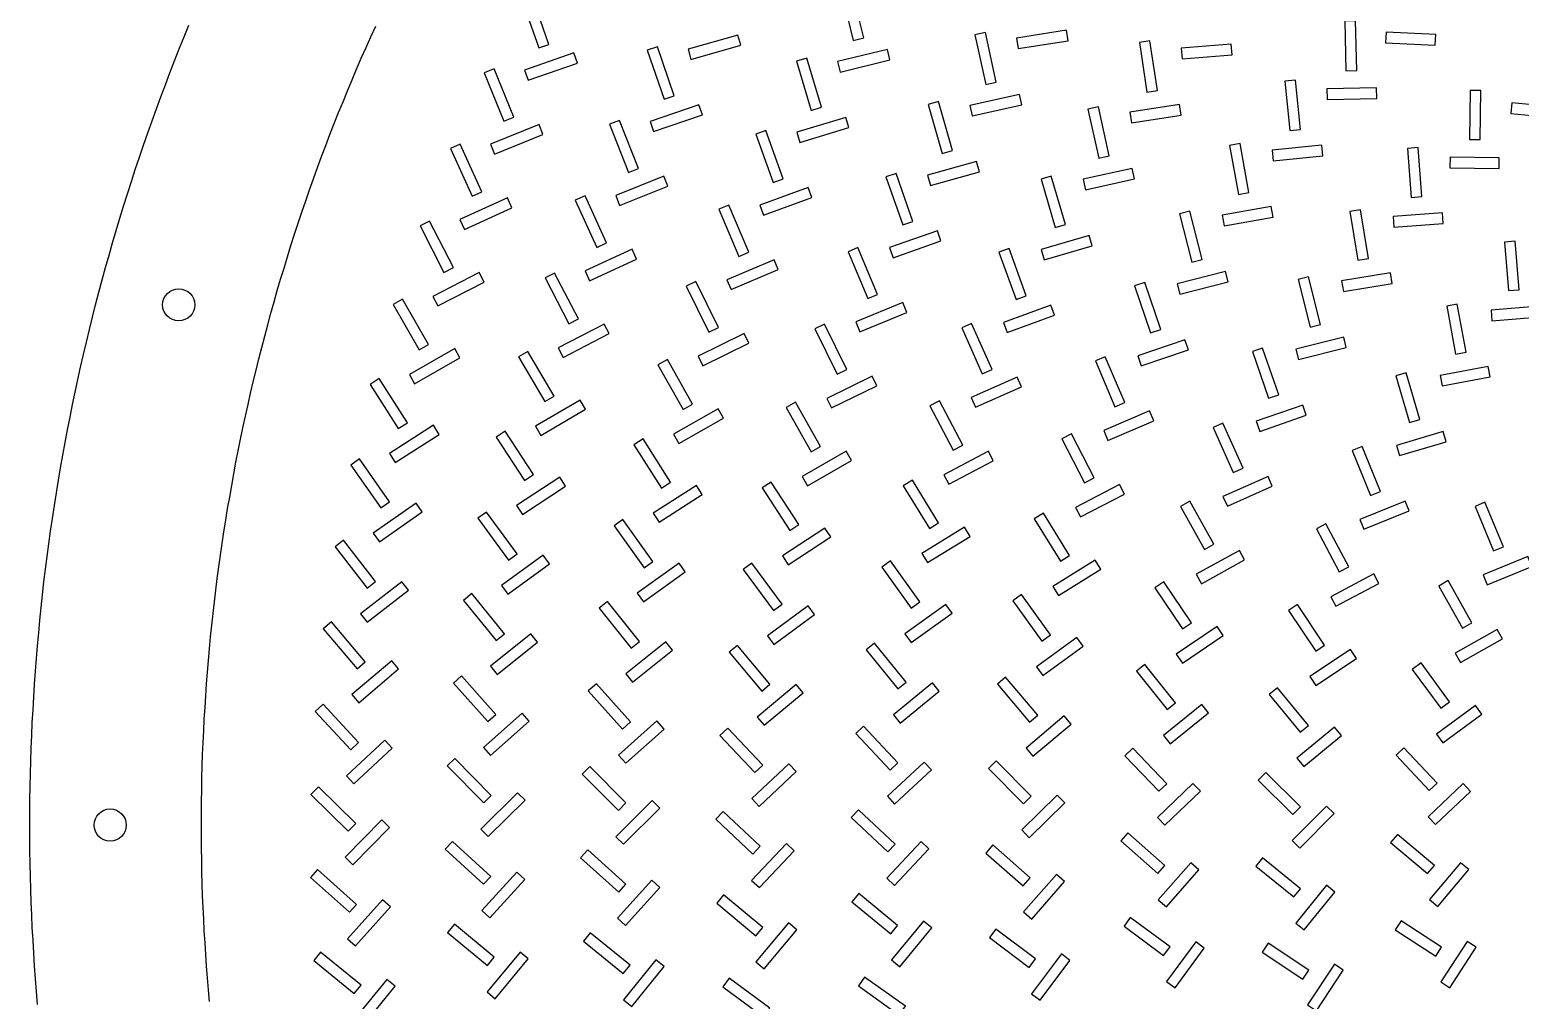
# Model space of a CAD drawing. Header units: millimetres. Extents: x -195 to 195, y -219 to 195.
# Drawn here: x -195 to -56, y -16.3 to 74.2 of the extents above; entities that cross this region are included whole.
import ezdxf

# ---------------------------------------------------------------- set-up
doc = ezdxf.new("R2010")
doc.units = ezdxf.units.MM
for name, color, linetype in [('NPTH', 9, 'Continuous'), ('OUTLINE', 7, 'Continuous'), ('TOP_CU', 1, 'Continuous'), ('TOP_SLOT', 3, 'Continuous')]:
    doc.layers.add(name, color=color, linetype=linetype)

msp = doc.modelspace()

# ---------------------------------------------------------------- linework, layer by layer
at = {"layer": 'NPTH'}
for centre in [(-181.11, 48.53), (-187.5, 0)]:
    msp.add_circle(centre, 1.5, dxfattribs=at)
at = {"layer": 'OUTLINE'}
msp.add_lwpolyline([(-194.28, -16.73), (-194.38, -15.54), (-194.47, -14.35), (-194.56, -13.15), (-194.63, -11.96), (-194.7, -10.76), (-194.77, -9.57), (-194.82, -8.37), (-194.87, -7.18), (-194.91, -5.98), (-194.94, -4.79), (-194.97, -3.59), (-194.99, -2.39), (-195, -1.2), (-195, 0), (-195, 1.2), (-194.99, 2.39), (-194.97, 3.59), (-194.94, 4.79), (-194.91, 5.98), (-194.87, 7.18), (-194.82, 8.37), (-194.77, 9.57), (-194.7, 10.76), (-194.63, 11.96), (-194.56, 13.15), (-194.47, 14.35), (-194.38, 15.54), (-194.28, 16.73), (-194.17, 17.92), (-194.06, 19.11), (-193.94, 20.3), (-193.81, 21.49), (-193.68, 22.68), (-193.53, 23.87), (-193.38, 25.06), (-193.23, 26.24), (-193.06, 27.43), (-192.89, 28.61), (-192.71, 29.8), (-192.52, 30.98), (-192.33, 32.16), (-192.13, 33.34), (-191.92, 34.52), (-191.71, 35.69), (-191.48, 36.87), (-191.25, 38.04), (-191.02, 39.22), (-190.77, 40.39), (-190.52, 41.56), (-190.26, 42.72), (-190, 43.89), (-189.72, 45.06), (-189.44, 46.22), (-189.16, 47.38), (-188.86, 48.54), (-188.56, 49.7), (-188.25, 50.85), (-187.94, 52.01), (-187.61, 53.16), (-187.28, 54.31), (-186.95, 55.46), (-186.6, 56.61), (-186.25, 57.75), (-185.89, 58.89), (-185.53, 60.03), (-185.16, 61.17), (-184.78, 62.3), (-184.39, 63.44), (-184, 64.57), (-183.6, 65.69), (-183.19, 66.82), (-182.78, 67.94), (-182.36, 69.06), (-181.93, 70.18), (-181.5, 71.29), (-181.06, 72.41), (-180.61, 73.52), (-180.16, 74.62)], dxfattribs=at)
at = {"layer": 'TOP_CU'}
for points in [[(-118.2, 73.19), (-117.23, 73.43), (-118.36, 78.07), (-119.33, 77.83)], [(-147.53, 72.5), (-146.59, 72.83), (-148.19, 77.43), (-149.13, 77.1)], [(-128.7, 72.74), (-128.97, 73.7), (-133.61, 72.37), (-133.34, 71.41)], [(-105.84, 69.09), (-104.86, 69.31), (-105.87, 73.93), (-106.85, 73.72)], [(-98.15, 73.16), (-98.31, 74.15), (-102.98, 73.41), (-102.83, 72.43)], [(-72.25, 70.35), (-71.25, 70.38), (-71.36, 75.02), (-72.36, 74.99)], [(-63.92, 72.74), (-63.87, 73.74), (-68.5, 73.98), (-68.56, 72.98)], [(-135.84, 67.72), (-134.9, 68.04), (-136.46, 72.61), (-137.41, 72.28)], [(-114.78, 71.38), (-115.02, 72.35), (-119.66, 71.22), (-119.43, 70.25)], [(-90.82, 68.38), (-89.83, 68.53), (-90.53, 73.16), (-91.52, 73.01)], [(-82.87, 71.86), (-82.95, 72.86), (-87.62, 72.47), (-87.54, 71.47)], [(-143.93, 71.08), (-144.26, 72.03), (-148.86, 70.43), (-148.53, 69.48)], [(-122.12, 66.67), (-121.16, 66.96), (-122.54, 71.54), (-123.5, 71.25)], [(-150.8, 65.65), (-149.87, 66.03), (-151.69, 70.55), (-152.62, 70.18)], [(-102.48, 67.18), (-102.69, 68.16), (-107.32, 67.14), (-107.1, 66.17)], [(-77.48, 64.78), (-76.49, 64.88), (-76.96, 69.5), (-77.95, 69.4)], [(-69.36, 67.79), (-69.39, 68.79), (-74.03, 68.68), (-74, 67.68)], [(-60.72, 63.95), (-59.72, 63.94), (-59.67, 68.53), (-60.67, 68.54)], [(-132.26, 66.26), (-132.59, 67.2), (-137.15, 65.64), (-136.83, 64.69)], [(-109.91, 62.66), (-108.94, 62.93), (-110.24, 67.49), (-111.2, 67.21)], [(-95.31, 62.21), (-94.33, 62.42), (-95.34, 67), (-96.32, 66.79)], [(-87.61, 66.22), (-87.76, 67.21), (-92.4, 66.51), (-92.25, 65.52)], [(-52.3, 65.93), (-52.2, 66.93), (-56.77, 67.38), (-56.87, 66.39)], [(-147.14, 64.41), (-147.51, 65.34), (-152.03, 63.52), (-151.66, 62.59)], [(-138.22, 61.25), (-140.01, 65.74), (-140.94, 65.37), (-139.15, 60.88)], [(-118.61, 65.06), (-118.9, 66.01), (-123.47, 64.63), (-123.18, 63.67)], [(-125.67, 59.95), (-124.73, 60.3), (-126.36, 64.79), (-127.3, 64.45)], [(-153.75, 58.67), (-152.84, 59.08), (-154.86, 63.52), (-155.77, 63.1)], [(-82.28, 58.82), (-81.3, 59), (-82.11, 63.57), (-83.1, 63.39)], [(-74.41, 62.44), (-74.51, 63.44), (-79.13, 62.97), (-79.03, 61.98)], [(-66.18, 58.55), (-65.18, 58.63), (-65.52, 63.21), (-66.52, 63.13)], [(-106.72, 61.91), (-111.27, 60.62), (-111, 59.66), (-106.44, 60.95)], [(-92.18, 61.25), (-96.76, 60.24), (-96.54, 59.26), (-91.97, 60.27)], [(-57.95, 62.26), (-62.54, 62.32), (-62.55, 61.32), (-57.96, 61.26)], [(-135.5, 59.6), (-135.87, 60.53), (-140.36, 58.74), (-139.99, 57.81)], [(-113.58, 55.99), (-112.64, 56.32), (-114.2, 60.79), (-115.15, 60.46)], [(-99.38, 55.75), (-98.42, 56.03), (-99.73, 60.53), (-100.69, 60.25)], [(-150.04, 57.59), (-150.45, 58.5), (-154.89, 56.48), (-154.47, 55.57)], [(-142.11, 53.89), (-141.2, 54.31), (-143.22, 58.7), (-144.13, 58.28)], [(-122.08, 58.53), (-122.42, 59.47), (-126.92, 57.84), (-126.57, 56.9)], [(-128.86, 53.05), (-127.94, 53.44), (-129.81, 57.84), (-130.73, 57.45)], [(-86.62, 52.52), (-85.65, 52.77), (-86.81, 57.27), (-87.78, 57.02)], [(-79.05, 56.72), (-79.22, 57.71), (-83.79, 56.9), (-83.61, 55.91)], [(-71.14, 52.7), (-70.15, 52.86), (-70.89, 57.4), (-71.88, 57.24)], [(-63.19, 56.11), (-63.26, 57.11), (-67.85, 56.77), (-67.77, 55.77)], [(-156.38, 51.55), (-155.49, 52.01), (-157.71, 56.34), (-158.6, 55.89)], [(-110.02, 54.49), (-110.35, 55.44), (-114.82, 53.88), (-114.49, 52.93)], [(-95.91, 54.04), (-96.19, 55), (-100.69, 53.69), (-100.41, 52.73)], [(-57.09, 49.86), (-56.1, 49.94), (-56.47, 54.47), (-57.47, 54.39)], [(-138.41, 52.8), (-138.82, 53.71), (-143.21, 51.69), (-142.79, 50.78)], [(-116.85, 49.11), (-115.93, 49.5), (-117.76, 53.87), (-118.68, 53.48)], [(-103, 49.04), (-102.06, 49.38), (-103.67, 53.79), (-104.61, 53.44)], [(-152.62, 50.65), (-153.08, 51.54), (-157.41, 49.32), (-156.96, 48.43)], [(-144.72, 46.76), (-143.83, 47.22), (-146.06, 51.5), (-146.95, 51.04)], [(-125.19, 51.82), (-125.58, 52.74), (-129.98, 50.87), (-129.59, 49.95)], [(-83.23, 50.67), (-83.48, 51.64), (-87.98, 50.49), (-87.73, 49.52)], [(-67.95, 50.53), (-68.11, 51.51), (-72.65, 50.78), (-72.49, 49.79)], [(-131.66, 45.98), (-130.76, 46.42), (-132.87, 50.71), (-133.77, 50.27)], [(-90.47, 45.91), (-89.52, 46.23), (-91.01, 50.63), (-91.96, 50.31)], [(-75.58, 46.44), (-74.61, 46.69), (-75.74, 51.14), (-76.71, 50.9)], [(-158.68, 44.32), (-157.81, 44.82), (-160.23, 49.05), (-161.1, 48.55)], [(-113.21, 47.83), (-113.59, 48.76), (-117.96, 46.93), (-117.58, 46.01)], [(-99.43, 47.57), (-99.78, 48.51), (-104.18, 46.89), (-103.84, 45.96)], [(-62.02, 43.93), (-61.03, 44.11), (-61.87, 48.59), (-62.85, 48.4)], [(-54.1, 47.42), (-54.19, 48.41), (-58.72, 48.03), (-58.64, 47.04)], [(-140.96, 45.85), (-141.43, 46.74), (-145.71, 44.51), (-145.25, 43.62)], [(-119.7, 42.05), (-118.81, 42.49), (-120.89, 46.74), (-121.79, 46.3)], [(-106.17, 42.1), (-105.26, 42.51), (-107.16, 46.79), (-108.07, 46.39)], [(-127.93, 44.96), (-128.38, 45.86), (-132.67, 43.74), (-132.22, 42.85)], [(-86.95, 44.32), (-87.27, 45.27), (-91.67, 43.78), (-91.34, 42.83)], [(-79.46, 39.82), (-78.52, 40.15), (-80.02, 44.49), (-80.97, 44.17)], [(-72.22, 44.55), (-72.46, 45.52), (-76.92, 44.39), (-76.67, 43.43)], [(-154.88, 43.59), (-155.37, 44.46), (-159.6, 42.04), (-159.11, 41.17)], [(-146.11, 40.01), (-148.55, 44.18), (-149.41, 43.67), (-146.97, 39.51)], [(-134.07, 38.77), (-133.2, 39.26), (-135.54, 43.43), (-136.42, 42.94)], [(-93.8, 39.03), (-92.88, 39.42), (-94.7, 43.69), (-95.62, 43.3)], [(-115.99, 40.99), (-116.43, 41.89), (-120.68, 39.8), (-120.24, 38.91)], [(-102.51, 40.87), (-102.92, 41.78), (-107.2, 39.88), (-106.8, 38.97)], [(-66.32, 37.54), (-65.36, 37.82), (-66.64, 42.18), (-67.6, 41.9)], [(-58.8, 41.8), (-58.98, 42.79), (-63.45, 41.95), (-63.27, 40.97)], [(-160.64, 36.99), (-159.79, 37.53), (-162.41, 41.65), (-163.25, 41.11)], [(-143.17, 38.79), (-143.68, 39.65), (-147.84, 37.21), (-147.34, 36.35)], [(-122.12, 34.83), (-121.25, 35.33), (-123.59, 39.44), (-124.46, 38.95)], [(-108.87, 34.97), (-107.99, 35.43), (-110.17, 39.58), (-111.06, 39.11)], [(-75.95, 38.23), (-76.27, 39.18), (-80.62, 37.67), (-80.29, 36.72)], [(-130.3, 37.95), (-130.79, 38.83), (-134.96, 36.48), (-134.47, 35.61)], [(-90.18, 37.71), (-90.57, 38.63), (-94.84, 36.81), (-94.45, 35.89)], [(-156.81, 36.44), (-157.35, 37.29), (-161.46, 34.67), (-160.92, 33.83)], [(-148.86, 32.15), (-148.02, 32.7), (-150.66, 36.74), (-151.5, 36.19)], [(-96.62, 31.92), (-95.73, 32.38), (-97.86, 36.5), (-98.75, 36.04)], [(-82.76, 32.9), (-81.84, 33.3), (-83.72, 37.5), (-84.63, 37.09)], [(-62.9, 35.75), (-63.18, 36.71), (-67.55, 35.42), (-67.26, 34.46)], [(-136.09, 31.44), (-135.25, 31.98), (-137.81, 36.02), (-138.66, 35.48)], [(-118.85, 34.87), (-122.97, 32.53), (-122.47, 31.66), (-118.35, 34)], [(-105.14, 33.98), (-105.6, 34.87), (-109.75, 32.68), (-109.29, 31.8)], [(-69.95, 30.74), (-69.02, 31.12), (-70.74, 35.33), (-71.67, 34.95)], [(-162.26, 29.58), (-161.44, 30.16), (-164.24, 34.15), (-165.06, 33.58)], [(-145.03, 31.62), (-145.57, 32.46), (-149.61, 29.82), (-149.06, 28.98)], [(-124.11, 27.48), (-123.27, 28.03), (-125.85, 32), (-126.69, 31.45)], [(-111.09, 27.67), (-110.24, 28.19), (-112.69, 32.18), (-113.54, 31.66)], [(-79.12, 31.61), (-79.52, 32.52), (-83.72, 30.65), (-83.31, 29.74)], [(-132.28, 30.83), (-132.81, 31.67), (-136.85, 29.11), (-136.31, 28.27)], [(-93.36, 31.77), (-97.48, 29.63), (-97.02, 28.74), (-92.9, 30.88)], [(-158.41, 29.21), (-158.98, 30.03), (-162.97, 27.23), (-162.4, 26.41)], [(-150.37, 24.71), (-149.56, 25.3), (-152.41, 29.2), (-153.21, 28.62)], [(-85.44, 25.71), (-84.57, 26.19), (-86.8, 30.21), (-87.67, 29.73)], [(-66.37, 29.3), (-66.74, 30.23), (-70.96, 28.51), (-70.58, 27.59)], [(-58.49, 25.57), (-57.56, 25.95), (-59.29, 30.11), (-60.21, 29.73)], [(-137.71, 24.01), (-136.89, 24.6), (-139.68, 28.49), (-140.49, 27.91)], [(-98.88, 24.62), (-98.03, 25.14), (-100.47, 29.09), (-101.32, 28.57)], [(-72.88, 23.61), (-71.99, 24.08), (-74.13, 28.1), (-75.01, 27.63)], [(-163.54, 22.11), (-162.75, 22.72), (-165.73, 26.58), (-166.52, 25.97)], [(-120.29, 26.88), (-120.84, 27.71), (-124.81, 25.13), (-124.27, 24.29)], [(-107.3, 26.93), (-107.82, 27.78), (-111.82, 25.33), (-111.29, 24.48)], [(-147.11, 25.18), (-151.01, 22.34), (-150.42, 21.53), (-146.52, 24.38)], [(-81.71, 24.74), (-82.19, 25.62), (-86.21, 23.39), (-85.73, 22.51)], [(-54.91, 24.12), (-55.29, 25.05), (-59.46, 23.33), (-59.07, 22.4)], [(-133.87, 23.61), (-134.45, 24.42), (-138.34, 21.64), (-137.76, 20.83)], [(-125.65, 20.02), (-124.84, 20.62), (-127.66, 24.43), (-128.46, 23.83)], [(-112.81, 20.23), (-112, 20.81), (-114.72, 24.64), (-115.53, 24.06)], [(-95.1, 23.86), (-95.63, 24.71), (-99.58, 22.27), (-99.05, 21.42)], [(-159.68, 21.91), (-160.29, 22.7), (-164.15, 19.72), (-163.53, 18.93)], [(-87.5, 18.32), (-86.67, 18.88), (-89.24, 22.69), (-90.07, 22.13)], [(-69.64, 23.43), (-73.66, 21.3), (-73.19, 20.41), (-69.17, 22.55)], [(-61.38, 18.38), (-60.51, 18.87), (-62.72, 22.8), (-63.6, 22.3)], [(-151.51, 17.21), (-150.74, 17.83), (-153.77, 21.59), (-154.55, 20.96)], [(-138.92, 16.51), (-138.14, 17.13), (-141.13, 20.87), (-141.91, 20.24)], [(-100.6, 17.16), (-99.79, 17.75), (-102.52, 21.51), (-103.33, 20.92)], [(-121.81, 19.65), (-122.4, 20.45), (-126.21, 17.64), (-125.62, 16.83)], [(-108.98, 19.76), (-109.56, 20.57), (-113.39, 17.85), (-112.81, 17.04)], [(-75.07, 16.23), (-74.24, 16.78), (-76.77, 20.57), (-77.6, 20.02)], [(-164.47, 14.58), (-163.71, 15.23), (-166.86, 18.95), (-167.63, 18.3)], [(-83.7, 17.68), (-84.25, 18.51), (-88.07, 15.94), (-87.51, 15.11)], [(-57.66, 17.38), (-58.15, 18.25), (-62.07, 16.04), (-61.58, 15.17)], [(-147.65, 17.06), (-148.28, 17.84), (-152.04, 14.81), (-151.41, 14.03)], [(-135.06, 16.31), (-135.68, 17.1), (-139.42, 14.11), (-138.79, 13.33)], [(-126.74, 12.49), (-125.97, 13.13), (-129.01, 16.76), (-129.78, 16.12)], [(-114.04, 12.71), (-113.27, 13.34), (-116.23, 16.97), (-117.01, 16.34)], [(-96.77, 16.69), (-97.36, 17.5), (-101.11, 14.77), (-100.53, 13.96)], [(-160.61, 14.56), (-161.25, 15.33), (-164.97, 12.17), (-164.32, 11.41)], [(-71.28, 15.54), (-71.83, 16.37), (-75.62, 13.85), (-75.07, 13.01)], [(-152.28, 9.65), (-151.54, 10.32), (-154.75, 13.92), (-155.5, 13.25)], [(-88.92, 10.78), (-88.14, 11.41), (-91.02, 14.99), (-91.8, 14.36)], [(-63.39, 10.89), (-62.58, 11.49), (-65.25, 15.12), (-66.06, 14.52)], [(-139.72, 8.95), (-138.97, 9.62), (-142.16, 13.18), (-142.91, 12.52)], [(-122.88, 12.34), (-123.52, 13.11), (-127.16, 10.07), (-126.52, 9.31)], [(-110.19, 12.48), (-110.82, 13.26), (-114.46, 10.29), (-113.82, 9.52)], [(-101.75, 9.6), (-100.99, 10.25), (-103.99, 13.79), (-104.75, 13.15)], [(-76.52, 8.66), (-75.75, 9.3), (-78.64, 12.81), (-79.41, 12.18)], [(-165.06, 7.02), (-164.33, 7.7), (-167.65, 11.27), (-168.38, 10.59)], [(-85.07, 10.47), (-85.7, 11.25), (-89.28, 8.36), (-88.65, 7.58)], [(-59.57, 10.35), (-60.16, 11.15), (-63.79, 8.48), (-63.2, 7.68)], [(-148.42, 9.7), (-149.08, 10.45), (-152.68, 7.23), (-152.02, 6.48)], [(-97.89, 9.42), (-98.54, 10.18), (-102.09, 7.18), (-101.44, 6.42)], [(-135.85, 8.96), (-136.52, 9.71), (-140.09, 6.52), (-139.42, 5.78)], [(-127.38, 4.9), (-126.65, 5.59), (-129.9, 9.03), (-130.63, 8.35)], [(-114.77, 5.11), (-114.04, 5.79), (-117.24, 9.22), (-117.97, 8.54)], [(-72.67, 8.36), (-73.31, 9.13), (-76.83, 6.24), (-76.19, 5.47)], [(-161.88, 7.91), (-165.45, 4.59), (-164.77, 3.86), (-161.2, 7.18)], [(-89.69, 3.15), (-88.96, 3.84), (-92.14, 7.16), (-92.87, 6.47)], [(-64.48, 3.22), (-63.75, 3.91), (-66.84, 7.19), (-67.56, 6.51)], [(-152.67, 2.07), (-151.96, 2.77), (-155.35, 6.21), (-156.07, 5.51)], [(-123.52, 4.99), (-124.2, 5.71), (-127.65, 2.47), (-126.97, 1.74)], [(-110.91, 5.14), (-111.59, 5.88), (-115.02, 2.68), (-114.34, 1.94)], [(-101.62, 2.68), (-104.88, 5.99), (-105.59, 5.29), (-102.33, 1.98)], [(-140.11, 1.36), (-139.4, 2.06), (-142.77, 5.45), (-143.48, 4.74)], [(-77.2, 0.99), (-76.5, 1.7), (-79.72, 4.91), (-80.43, 4.2)], [(-165.3, -0.56), (-164.6, 0.15), (-168.08, 3.57), (-168.78, 2.85)], [(-148.81, 2.31), (-149.52, 3.02), (-152.95, -0.37), (-152.25, -1.08)], [(-98.47, 2.08), (-99.18, 2.79), (-102.49, -0.46), (-101.79, -1.18)], [(-85.83, 3.17), (-86.52, 3.89), (-89.84, 0.71), (-89.15, -0.01)], [(-60.62, 3.14), (-61.31, 3.87), (-64.59, 0.78), (-63.91, 0.05)], [(-136.25, 1.58), (-136.95, 2.29), (-140.34, -1.09), (-139.64, -1.79)], [(-114.99, -2.51), (-114.3, -1.79), (-117.72, 1.43), (-118.41, 0.7)], [(-73.34, 1.07), (-74.05, 1.77), (-77.27, -1.45), (-76.56, -2.16)], [(-161.45, -0.22), (-162.16, 0.48), (-165.58, -3.01), (-164.86, -3.71)], [(-127.56, -2.71), (-126.88, -1.98), (-130.33, 1.27), (-131.01, 0.54)], [(-89.14, -3.77), (-92.59, -0.73), (-93.25, -1.48), (-89.8, -4.52)], [(-64.64, -4.53), (-64, -3.76), (-67.45, -0.87), (-68.1, -1.63)], [(-152.69, -5.52), (-152.01, -4.79), (-155.57, -1.52), (-156.25, -2.26)], [(-140.08, -6.25), (-139.41, -5.5), (-142.97, -2.3), (-143.64, -3.05)], [(-123.72, -2.39), (-124.44, -1.71), (-127.69, -5.16), (-126.96, -5.84)], [(-111.14, -2.22), (-111.87, -1.54), (-115.08, -4.96), (-114.35, -5.65)], [(-102.34, -5.67), (-101.69, -4.92), (-105.18, -1.86), (-105.84, -2.61)], [(-165.19, -8.14), (-164.53, -7.4), (-168.16, -4.15), (-168.83, -4.89)], [(-85.96, -4.17), (-86.71, -3.51), (-89.75, -6.97), (-89, -7.63)], [(-77.12, -6.71), (-76.48, -5.94), (-80.02, -3.06), (-80.65, -3.84)], [(-61.57, -3.51), (-64.46, -6.96), (-63.69, -7.6), (-60.8, -4.15)], [(-148.84, -5.09), (-149.58, -4.41), (-152.85, -7.97), (-152.11, -8.65)], [(-136.24, -5.81), (-136.99, -5.14), (-140.19, -8.7), (-139.44, -9.37)], [(-98.5, -5.28), (-99.26, -4.62), (-102.32, -8.11), (-101.56, -8.77)], [(-127.3, -10.32), (-126.65, -9.55), (-130.29, -6.52), (-130.93, -7.28)], [(-114.7, -10.14), (-114.07, -9.36), (-117.69, -6.39), (-118.33, -7.16)], [(-73.29, -6.25), (-74.06, -5.62), (-76.94, -9.15), (-76.16, -9.78)], [(-161.36, -7.63), (-162.11, -6.97), (-165.36, -10.6), (-164.61, -11.27)], [(-151.68, -12.34), (-155.4, -9.25), (-156.04, -10.02), (-152.32, -13.11)], [(-123.47, -9.77), (-124.24, -9.13), (-127.28, -12.77), (-126.51, -13.41)], [(-110.88, -9.59), (-111.65, -8.96), (-114.63, -12.58), (-113.85, -13.22)], [(-101.79, -13.29), (-101.19, -12.49), (-104.9, -9.7), (-105.5, -10.5)], [(-89.26, -12.17), (-88.66, -11.37), (-92.36, -8.63), (-92.95, -9.44)], [(-63.88, -12.24), (-63.33, -11.4), (-67.11, -8.94), (-67.65, -9.77)], [(-139.65, -13.84), (-139.02, -13.06), (-142.74, -10.05), (-143.37, -10.83)], [(-85.46, -11.5), (-86.26, -10.9), (-89, -14.6), (-88.19, -15.2)], [(-76.26, -14.37), (-75.71, -13.53), (-79.51, -11.02), (-80.07, -11.86)], [(-60.11, -11.4), (-60.95, -10.86), (-63.41, -14.63), (-62.57, -15.18)], [(-164.74, -15.71), (-164.11, -14.94), (-167.89, -11.86), (-168.52, -12.63)], [(-148.51, -12.48), (-149.28, -11.85), (-152.36, -15.56), (-151.59, -16.2)], [(-97.99, -12.62), (-98.79, -12.02), (-101.58, -15.73), (-100.78, -16.33)], [(-135.84, -13.19), (-136.61, -12.57), (-139.62, -16.29), (-138.84, -16.92)], [(-72.5, -13.53), (-73.33, -12.97), (-75.85, -16.77), (-75.01, -17.33)], [(-160.93, -15.03), (-161.71, -14.4), (-164.79, -18.18), (-164.01, -18.81)], [(-126.57, -17.9), (-125.98, -17.09), (-129.79, -14.28), (-130.38, -15.08)], [(-113.91, -17.72), (-113.33, -16.91), (-117.14, -14.18), (-117.72, -14.99)]]:
    msp.add_lwpolyline(points, close=True, dxfattribs=at)
msp.add_lwpolyline([(-178.24, -16.45), (-178.34, -15.36), (-178.43, -14.26), (-178.51, -13.17), (-178.59, -12.07), (-178.66, -10.98), (-178.73, -9.88), (-178.78, -8.78), (-178.83, -7.69), (-178.88, -6.59), (-178.92, -5.49), (-178.95, -4.39), (-178.97, -3.29), (-178.99, -2.2), (-179, -1.1), (-179, 0), (-179, 1.1), (-178.99, 2.2), (-178.97, 3.29), (-178.95, 4.39), (-178.92, 5.49), (-178.88, 6.59), (-178.83, 7.69), (-178.78, 8.78), (-178.73, 9.88), (-178.66, 10.98), (-178.59, 12.07), (-178.51, 13.17), (-178.43, 14.26), (-178.34, 15.36), (-178.24, 16.45), (-178.14, 17.55), (-178.03, 18.64), (-177.91, 19.73), (-177.78, 20.82), (-177.65, 21.91), (-177.52, 23), (-177.37, 24.09), (-177.22, 25.18), (-177.06, 26.26), (-176.9, 27.35), (-176.73, 28.44), (-176.55, 29.52), (-176.36, 30.6), (-176.17, 31.68), (-175.98, 32.76), (-175.77, 33.84), (-175.56, 34.92), (-175.34, 36), (-175.12, 37.07), (-174.89, 38.15), (-174.65, 39.22), (-174.41, 40.29), (-174.16, 41.36), (-173.9, 42.43), (-173.64, 43.49), (-173.37, 44.56), (-173.09, 45.62), (-172.81, 46.68), (-172.52, 47.74), (-172.22, 48.8), (-171.92, 49.86), (-171.61, 50.91), (-171.29, 51.96), (-170.97, 53.01), (-170.64, 54.06), (-170.31, 55.11), (-169.97, 56.15), (-169.62, 57.19), (-169.26, 58.23), (-168.9, 59.27), (-168.54, 60.3), (-168.16, 61.34), (-167.78, 62.37), (-167.4, 63.4), (-167.01, 64.42), (-166.61, 65.44), (-166.2, 66.47), (-165.79, 67.48), (-165.37, 68.5), (-164.95, 69.51), (-164.52, 70.52), (-164.09, 71.53), (-163.64, 72.54), (-163.2, 73.54), (-162.74, 74.54)], dxfattribs=at)
at = {"layer": 'TOP_SLOT'}
for points in [[(-118.36, 78.07), (-119.33, 77.83), (-118.2, 73.19), (-117.23, 73.43)], [(-148.19, 77.43), (-149.13, 77.1), (-147.53, 72.5), (-146.59, 72.83)], [(-133.61, 72.37), (-133.34, 71.41), (-128.7, 72.74), (-128.97, 73.7)], [(-105.87, 73.93), (-106.85, 73.72), (-105.84, 69.09), (-104.86, 69.31)], [(-102.98, 73.41), (-102.83, 72.43), (-98.15, 73.16), (-98.31, 74.15)], [(-71.36, 75.02), (-72.36, 74.99), (-72.25, 70.35), (-71.25, 70.38)], [(-68.5, 73.98), (-68.56, 72.98), (-63.92, 72.74), (-63.87, 73.74)], [(-136.46, 72.61), (-137.41, 72.28), (-135.84, 67.72), (-134.9, 68.04)], [(-119.66, 71.22), (-119.43, 70.25), (-114.78, 71.38), (-115.02, 72.35)], [(-90.53, 73.16), (-91.52, 73.01), (-90.82, 68.38), (-89.83, 68.53)], [(-87.62, 72.47), (-87.54, 71.47), (-82.87, 71.86), (-82.95, 72.86)], [(-148.86, 70.43), (-148.53, 69.48), (-143.93, 71.08), (-144.26, 72.03)], [(-122.54, 71.54), (-123.5, 71.25), (-122.12, 66.67), (-121.16, 66.96)], [(-151.69, 70.55), (-152.62, 70.18), (-150.8, 65.65), (-149.87, 66.03)], [(-107.32, 67.14), (-107.1, 66.17), (-102.48, 67.18), (-102.69, 68.16)], [(-76.96, 69.5), (-77.95, 69.4), (-77.48, 64.78), (-76.49, 64.88)], [(-74.03, 68.68), (-74, 67.68), (-69.36, 67.79), (-69.39, 68.79)], [(-59.67, 68.53), (-60.67, 68.54), (-60.72, 63.95), (-59.72, 63.94)], [(-137.15, 65.64), (-136.83, 64.69), (-132.26, 66.26), (-132.59, 67.2)], [(-110.24, 67.49), (-111.2, 67.21), (-109.91, 62.66), (-108.94, 62.93)], [(-95.34, 67), (-96.32, 66.79), (-95.31, 62.21), (-94.33, 62.42)], [(-92.4, 66.51), (-92.25, 65.52), (-87.61, 66.22), (-87.76, 67.21)], [(-56.77, 67.38), (-56.87, 66.39), (-52.3, 65.93), (-52.2, 66.93)], [(-152.03, 63.52), (-151.66, 62.59), (-147.14, 64.41), (-147.51, 65.34)], [(-140.01, 65.74), (-140.94, 65.37), (-139.15, 60.88), (-138.22, 61.25)], [(-123.47, 64.63), (-123.18, 63.67), (-118.61, 65.06), (-118.9, 66.01)], [(-126.36, 64.79), (-127.3, 64.45), (-125.67, 59.95), (-124.73, 60.3)], [(-154.86, 63.52), (-155.77, 63.1), (-153.75, 58.67), (-152.84, 59.08)], [(-82.11, 63.57), (-83.1, 63.39), (-82.28, 58.82), (-81.3, 59)], [(-79.13, 62.97), (-79.03, 61.98), (-74.41, 62.44), (-74.51, 63.44)], [(-65.52, 63.21), (-66.52, 63.13), (-66.18, 58.55), (-65.18, 58.63)], [(-111.27, 60.62), (-111, 59.66), (-106.44, 60.95), (-106.72, 61.91)], [(-96.76, 60.24), (-96.54, 59.26), (-91.97, 60.27), (-92.18, 61.25)], [(-62.54, 62.32), (-62.55, 61.32), (-57.96, 61.26), (-57.95, 62.26)], [(-140.36, 58.74), (-139.99, 57.81), (-135.5, 59.6), (-135.87, 60.53)], [(-114.2, 60.79), (-115.15, 60.46), (-113.58, 55.99), (-112.64, 56.32)], [(-99.73, 60.53), (-100.69, 60.25), (-99.38, 55.75), (-98.42, 56.03)], [(-154.89, 56.48), (-154.47, 55.57), (-150.04, 57.59), (-150.45, 58.5)], [(-143.22, 58.7), (-144.13, 58.28), (-142.11, 53.89), (-141.2, 54.31)], [(-126.92, 57.84), (-126.57, 56.9), (-122.08, 58.53), (-122.42, 59.47)], [(-129.81, 57.84), (-130.73, 57.45), (-128.86, 53.05), (-127.94, 53.44)], [(-86.81, 57.27), (-87.78, 57.02), (-86.62, 52.52), (-85.65, 52.77)], [(-83.79, 56.9), (-83.61, 55.91), (-79.05, 56.72), (-79.22, 57.71)], [(-70.89, 57.4), (-71.88, 57.24), (-71.14, 52.7), (-70.15, 52.86)], [(-67.85, 56.77), (-67.77, 55.77), (-63.19, 56.11), (-63.26, 57.11)], [(-157.71, 56.34), (-158.6, 55.89), (-156.38, 51.55), (-155.49, 52.01)], [(-114.82, 53.88), (-114.49, 52.93), (-110.02, 54.49), (-110.35, 55.44)], [(-100.69, 53.69), (-100.41, 52.73), (-95.91, 54.04), (-96.19, 55)], [(-56.47, 54.47), (-57.47, 54.39), (-57.09, 49.86), (-56.1, 49.94)], [(-143.21, 51.69), (-142.79, 50.78), (-138.41, 52.8), (-138.82, 53.71)], [(-117.76, 53.87), (-118.68, 53.48), (-116.85, 49.11), (-115.93, 49.5)], [(-103.67, 53.79), (-104.61, 53.44), (-103, 49.04), (-102.06, 49.38)], [(-157.41, 49.32), (-156.96, 48.43), (-152.62, 50.65), (-153.08, 51.54)], [(-146.06, 51.5), (-146.95, 51.04), (-144.72, 46.76), (-143.83, 47.22)], [(-129.98, 50.87), (-129.59, 49.95), (-125.19, 51.82), (-125.58, 52.74)], [(-87.98, 50.49), (-87.73, 49.52), (-83.23, 50.67), (-83.48, 51.64)], [(-72.65, 50.78), (-72.49, 49.79), (-67.95, 50.53), (-68.11, 51.51)], [(-132.87, 50.71), (-133.77, 50.27), (-131.66, 45.98), (-130.76, 46.42)], [(-91.01, 50.63), (-91.96, 50.31), (-90.47, 45.91), (-89.52, 46.23)], [(-75.74, 51.14), (-76.71, 50.9), (-75.58, 46.44), (-74.61, 46.69)], [(-160.23, 49.05), (-161.1, 48.55), (-158.68, 44.32), (-157.81, 44.82)], [(-117.96, 46.93), (-117.58, 46.01), (-113.21, 47.83), (-113.59, 48.76)], [(-104.18, 46.89), (-103.84, 45.96), (-99.43, 47.57), (-99.78, 48.51)], [(-61.87, 48.59), (-62.85, 48.4), (-62.02, 43.93), (-61.03, 44.11)], [(-58.72, 48.03), (-58.64, 47.04), (-54.1, 47.42), (-54.19, 48.41)], [(-145.71, 44.51), (-145.25, 43.62), (-140.96, 45.85), (-141.43, 46.74)], [(-120.89, 46.74), (-121.79, 46.3), (-119.7, 42.05), (-118.81, 42.49)], [(-107.16, 46.79), (-108.07, 46.39), (-106.17, 42.1), (-105.26, 42.51)], [(-132.67, 43.74), (-132.22, 42.85), (-127.93, 44.96), (-128.38, 45.86)], [(-91.67, 43.78), (-91.34, 42.83), (-86.95, 44.32), (-87.27, 45.27)], [(-80.02, 44.49), (-80.97, 44.17), (-79.46, 39.82), (-78.52, 40.15)], [(-76.92, 44.39), (-76.67, 43.43), (-72.22, 44.55), (-72.46, 45.52)], [(-159.6, 42.04), (-159.11, 41.17), (-154.88, 43.59), (-155.37, 44.46)], [(-148.55, 44.18), (-149.41, 43.67), (-146.97, 39.51), (-146.11, 40.01)], [(-135.54, 43.43), (-136.42, 42.94), (-134.07, 38.77), (-133.2, 39.26)], [(-94.7, 43.69), (-95.62, 43.3), (-93.8, 39.03), (-92.88, 39.42)], [(-120.68, 39.8), (-120.24, 38.91), (-115.99, 40.99), (-116.43, 41.89)], [(-107.2, 39.88), (-106.8, 38.97), (-102.51, 40.87), (-102.92, 41.78)], [(-66.64, 42.18), (-67.6, 41.9), (-66.32, 37.54), (-65.36, 37.82)], [(-63.45, 41.95), (-63.27, 40.97), (-58.8, 41.8), (-58.98, 42.79)], [(-162.41, 41.65), (-163.25, 41.11), (-160.64, 36.99), (-159.79, 37.53)], [(-147.84, 37.21), (-147.34, 36.35), (-143.17, 38.79), (-143.68, 39.65)], [(-123.59, 39.44), (-124.46, 38.95), (-122.12, 34.83), (-121.25, 35.33)], [(-110.17, 39.58), (-111.06, 39.11), (-108.87, 34.97), (-107.99, 35.43)], [(-80.62, 37.67), (-80.29, 36.72), (-75.95, 38.23), (-76.27, 39.18)], [(-134.96, 36.48), (-134.47, 35.61), (-130.3, 37.95), (-130.79, 38.83)], [(-94.84, 36.81), (-94.45, 35.89), (-90.18, 37.71), (-90.57, 38.63)], [(-161.46, 34.67), (-160.92, 33.83), (-156.81, 36.44), (-157.35, 37.29)], [(-150.66, 36.74), (-151.5, 36.19), (-148.86, 32.15), (-148.02, 32.7)], [(-97.86, 36.5), (-98.75, 36.04), (-96.62, 31.92), (-95.73, 32.38)], [(-83.72, 37.5), (-84.63, 37.09), (-82.76, 32.9), (-81.84, 33.3)], [(-67.55, 35.42), (-67.26, 34.46), (-62.9, 35.75), (-63.18, 36.71)], [(-137.81, 36.02), (-138.66, 35.48), (-136.09, 31.44), (-135.25, 31.98)], [(-122.97, 32.53), (-122.47, 31.66), (-118.35, 34), (-118.85, 34.87)], [(-109.75, 32.68), (-109.29, 31.8), (-105.14, 33.98), (-105.6, 34.87)], [(-70.74, 35.33), (-71.67, 34.95), (-69.95, 30.74), (-69.02, 31.12)], [(-164.24, 34.15), (-165.06, 33.58), (-162.26, 29.58), (-161.44, 30.16)], [(-149.61, 29.82), (-149.06, 28.98), (-145.03, 31.62), (-145.57, 32.46)], [(-125.85, 32), (-126.69, 31.45), (-124.11, 27.48), (-123.27, 28.03)], [(-112.69, 32.18), (-113.54, 31.66), (-111.09, 27.67), (-110.24, 28.19)], [(-83.72, 30.65), (-83.31, 29.74), (-79.12, 31.61), (-79.52, 32.52)], [(-136.85, 29.11), (-136.31, 28.27), (-132.28, 30.83), (-132.81, 31.67)], [(-97.48, 29.63), (-97.02, 28.74), (-92.9, 30.88), (-93.36, 31.77)], [(-162.97, 27.23), (-162.4, 26.41), (-158.41, 29.21), (-158.98, 30.03)], [(-152.41, 29.2), (-153.21, 28.62), (-150.37, 24.71), (-149.56, 25.3)], [(-86.8, 30.21), (-87.67, 29.73), (-85.44, 25.71), (-84.57, 26.19)], [(-70.96, 28.51), (-70.58, 27.59), (-66.37, 29.3), (-66.74, 30.23)], [(-59.29, 30.11), (-60.21, 29.73), (-58.49, 25.57), (-57.56, 25.95)], [(-139.68, 28.49), (-140.49, 27.91), (-137.71, 24.01), (-136.89, 24.6)], [(-100.47, 29.09), (-101.32, 28.57), (-98.88, 24.62), (-98.03, 25.14)], [(-74.13, 28.1), (-75.01, 27.63), (-72.88, 23.61), (-71.99, 24.08)], [(-165.73, 26.58), (-166.52, 25.97), (-163.54, 22.11), (-162.75, 22.72)], [(-124.81, 25.13), (-124.27, 24.29), (-120.29, 26.88), (-120.84, 27.71)], [(-111.82, 25.33), (-111.29, 24.48), (-107.3, 26.93), (-107.82, 27.78)], [(-151.01, 22.34), (-150.42, 21.53), (-146.52, 24.38), (-147.11, 25.18)], [(-86.21, 23.39), (-85.73, 22.51), (-81.71, 24.74), (-82.19, 25.62)], [(-59.46, 23.33), (-59.07, 22.4), (-54.91, 24.12), (-55.29, 25.05)], [(-138.34, 21.64), (-137.76, 20.83), (-133.87, 23.61), (-134.45, 24.42)], [(-127.66, 24.43), (-128.46, 23.83), (-125.65, 20.02), (-124.84, 20.62)], [(-114.72, 24.64), (-115.53, 24.06), (-112.81, 20.23), (-112, 20.81)], [(-99.58, 22.27), (-99.05, 21.42), (-95.1, 23.86), (-95.63, 24.71)], [(-164.15, 19.72), (-163.53, 18.93), (-159.68, 21.91), (-160.29, 22.7)], [(-89.24, 22.69), (-90.07, 22.13), (-87.5, 18.32), (-86.67, 18.88)], [(-73.66, 21.3), (-73.19, 20.41), (-69.17, 22.55), (-69.64, 23.43)], [(-62.72, 22.8), (-63.6, 22.3), (-61.38, 18.38), (-60.51, 18.87)], [(-153.77, 21.59), (-154.55, 20.96), (-151.51, 17.21), (-150.74, 17.83)], [(-141.13, 20.87), (-141.91, 20.24), (-138.92, 16.51), (-138.14, 17.13)], [(-102.52, 21.51), (-103.33, 20.92), (-100.6, 17.16), (-99.79, 17.75)], [(-126.21, 17.64), (-125.62, 16.83), (-121.81, 19.65), (-122.4, 20.45)], [(-113.39, 17.85), (-112.81, 17.04), (-108.98, 19.76), (-109.56, 20.57)], [(-76.77, 20.57), (-77.6, 20.02), (-75.07, 16.23), (-74.24, 16.78)], [(-166.86, 18.95), (-167.63, 18.3), (-164.47, 14.58), (-163.71, 15.23)], [(-88.07, 15.94), (-87.51, 15.11), (-83.7, 17.68), (-84.25, 18.51)], [(-62.07, 16.04), (-61.58, 15.17), (-57.66, 17.38), (-58.15, 18.25)], [(-152.04, 14.81), (-151.41, 14.03), (-147.65, 17.06), (-148.28, 17.84)], [(-139.42, 14.11), (-138.79, 13.33), (-135.06, 16.31), (-135.68, 17.1)], [(-129.01, 16.76), (-129.78, 16.12), (-126.74, 12.49), (-125.97, 13.13)], [(-116.23, 16.97), (-117.01, 16.34), (-114.04, 12.71), (-113.27, 13.34)], [(-101.11, 14.77), (-100.53, 13.96), (-96.77, 16.69), (-97.36, 17.5)], [(-164.97, 12.17), (-164.32, 11.41), (-160.61, 14.56), (-161.25, 15.33)], [(-75.62, 13.85), (-75.07, 13.01), (-71.28, 15.54), (-71.83, 16.37)], [(-154.75, 13.92), (-155.5, 13.25), (-152.28, 9.65), (-151.54, 10.32)], [(-91.02, 14.99), (-91.8, 14.36), (-88.92, 10.78), (-88.14, 11.41)], [(-65.25, 15.12), (-66.06, 14.52), (-63.39, 10.89), (-62.58, 11.49)], [(-142.16, 13.18), (-142.91, 12.52), (-139.72, 8.95), (-138.97, 9.62)], [(-127.16, 10.07), (-126.52, 9.31), (-122.88, 12.34), (-123.52, 13.11)], [(-114.46, 10.29), (-113.82, 9.52), (-110.19, 12.48), (-110.82, 13.26)], [(-103.99, 13.79), (-104.75, 13.15), (-101.75, 9.6), (-100.99, 10.25)], [(-78.64, 12.81), (-79.41, 12.18), (-76.52, 8.66), (-75.75, 9.3)], [(-167.65, 11.27), (-168.38, 10.59), (-165.06, 7.02), (-164.33, 7.7)], [(-89.28, 8.36), (-88.65, 7.58), (-85.07, 10.47), (-85.7, 11.25)], [(-63.79, 8.48), (-63.2, 7.68), (-59.57, 10.35), (-60.16, 11.15)], [(-152.68, 7.23), (-152.02, 6.48), (-148.42, 9.7), (-149.08, 10.45)], [(-102.09, 7.18), (-101.44, 6.42), (-97.89, 9.42), (-98.54, 10.18)], [(-140.09, 6.52), (-139.42, 5.78), (-135.85, 8.96), (-136.52, 9.71)], [(-129.9, 9.03), (-130.63, 8.35), (-127.38, 4.9), (-126.65, 5.59)], [(-117.24, 9.22), (-117.97, 8.54), (-114.77, 5.11), (-114.04, 5.79)], [(-76.83, 6.24), (-76.19, 5.47), (-72.67, 8.36), (-73.31, 9.13)], [(-165.45, 4.59), (-164.77, 3.86), (-161.2, 7.18), (-161.88, 7.91)], [(-92.14, 7.16), (-92.87, 6.47), (-89.69, 3.15), (-88.96, 3.84)], [(-66.84, 7.19), (-67.56, 6.51), (-64.48, 3.22), (-63.75, 3.91)], [(-155.35, 6.21), (-156.07, 5.51), (-152.67, 2.07), (-151.96, 2.77)], [(-127.65, 2.47), (-126.97, 1.74), (-123.52, 4.99), (-124.2, 5.71)], [(-115.02, 2.68), (-114.34, 1.94), (-110.91, 5.14), (-111.59, 5.88)], [(-104.88, 5.99), (-105.59, 5.29), (-102.33, 1.98), (-101.62, 2.68)], [(-142.77, 5.45), (-143.48, 4.74), (-140.11, 1.36), (-139.4, 2.06)], [(-79.72, 4.91), (-80.43, 4.2), (-77.2, 0.99), (-76.5, 1.7)], [(-168.08, 3.57), (-168.78, 2.85), (-165.3, -0.56), (-164.6, 0.15)], [(-152.95, -0.37), (-152.25, -1.08), (-148.81, 2.31), (-149.52, 3.02)], [(-102.49, -0.46), (-101.79, -1.18), (-98.47, 2.08), (-99.18, 2.79)], [(-89.84, 0.71), (-89.15, -0.01), (-85.83, 3.17), (-86.52, 3.89)], [(-64.59, 0.78), (-63.91, 0.05), (-60.62, 3.14), (-61.31, 3.87)], [(-140.34, -1.09), (-139.64, -1.79), (-136.25, 1.58), (-136.95, 2.29)], [(-117.72, 1.43), (-118.41, 0.7), (-114.99, -2.51), (-114.3, -1.79)], [(-77.27, -1.45), (-76.56, -2.16), (-73.34, 1.07), (-74.05, 1.77)], [(-165.58, -3.01), (-164.86, -3.71), (-161.45, -0.22), (-162.16, 0.48)], [(-130.33, 1.27), (-131.01, 0.54), (-127.56, -2.71), (-126.88, -1.98)], [(-92.59, -0.73), (-93.25, -1.48), (-89.8, -4.52), (-89.14, -3.77)], [(-67.45, -0.87), (-68.1, -1.63), (-64.64, -4.53), (-64, -3.76)], [(-155.57, -1.52), (-156.25, -2.26), (-152.69, -5.52), (-152.01, -4.79)], [(-142.97, -2.3), (-143.64, -3.05), (-140.08, -6.25), (-139.41, -5.5)], [(-127.69, -5.16), (-126.96, -5.84), (-123.72, -2.39), (-124.44, -1.71)], [(-115.08, -4.96), (-114.35, -5.65), (-111.14, -2.22), (-111.87, -1.54)], [(-105.18, -1.86), (-105.84, -2.61), (-102.34, -5.67), (-101.69, -4.92)], [(-168.16, -4.15), (-168.83, -4.89), (-165.19, -8.14), (-164.53, -7.4)], [(-89.75, -6.97), (-89, -7.63), (-85.96, -4.17), (-86.71, -3.51)], [(-80.02, -3.06), (-80.65, -3.84), (-77.12, -6.71), (-76.48, -5.94)], [(-64.46, -6.96), (-63.69, -7.6), (-60.8, -4.15), (-61.57, -3.51)], [(-152.85, -7.97), (-152.11, -8.65), (-148.84, -5.09), (-149.58, -4.41)], [(-140.19, -8.7), (-139.44, -9.37), (-136.24, -5.81), (-136.99, -5.14)], [(-102.32, -8.11), (-101.56, -8.77), (-98.5, -5.28), (-99.26, -4.62)], [(-130.29, -6.52), (-130.93, -7.28), (-127.3, -10.32), (-126.65, -9.55)], [(-117.69, -6.39), (-118.33, -7.16), (-114.7, -10.14), (-114.07, -9.36)], [(-76.94, -9.15), (-76.16, -9.78), (-73.29, -6.25), (-74.06, -5.62)], [(-165.36, -10.6), (-164.61, -11.27), (-161.36, -7.63), (-162.11, -6.97)], [(-155.4, -9.25), (-156.04, -10.02), (-152.32, -13.11), (-151.68, -12.34)], [(-127.28, -12.77), (-126.51, -13.41), (-123.47, -9.77), (-124.24, -9.13)], [(-114.63, -12.58), (-113.85, -13.22), (-110.88, -9.59), (-111.65, -8.96)], [(-104.9, -9.7), (-105.5, -10.5), (-101.79, -13.29), (-101.19, -12.49)], [(-92.36, -8.63), (-92.95, -9.44), (-89.26, -12.17), (-88.66, -11.37)], [(-67.11, -8.94), (-67.65, -9.77), (-63.88, -12.24), (-63.33, -11.4)], [(-142.74, -10.05), (-143.37, -10.83), (-139.65, -13.84), (-139.02, -13.06)], [(-89, -14.6), (-88.19, -15.2), (-85.46, -11.5), (-86.26, -10.9)], [(-79.51, -11.02), (-80.07, -11.86), (-76.26, -14.37), (-75.71, -13.53)], [(-63.41, -14.63), (-62.57, -15.18), (-60.11, -11.4), (-60.95, -10.86)], [(-167.89, -11.86), (-168.52, -12.63), (-164.74, -15.71), (-164.11, -14.94)], [(-152.36, -15.56), (-151.59, -16.2), (-148.51, -12.48), (-149.28, -11.85)], [(-101.58, -15.73), (-100.78, -16.33), (-97.99, -12.62), (-98.79, -12.02)], [(-139.62, -16.29), (-138.84, -16.92), (-135.84, -13.19), (-136.61, -12.57)], [(-75.85, -16.77), (-75.01, -17.33), (-72.5, -13.53), (-73.33, -12.97)], [(-164.79, -18.18), (-164.01, -18.81), (-160.93, -15.03), (-161.71, -14.4)], [(-129.79, -14.28), (-130.38, -15.08), (-126.57, -17.9), (-125.98, -17.09)], [(-117.14, -14.18), (-117.72, -14.99), (-113.91, -17.72), (-113.33, -16.91)]]:
    msp.add_lwpolyline(points, close=True, dxfattribs=at)

doc.saveas('drawing.dxf')
